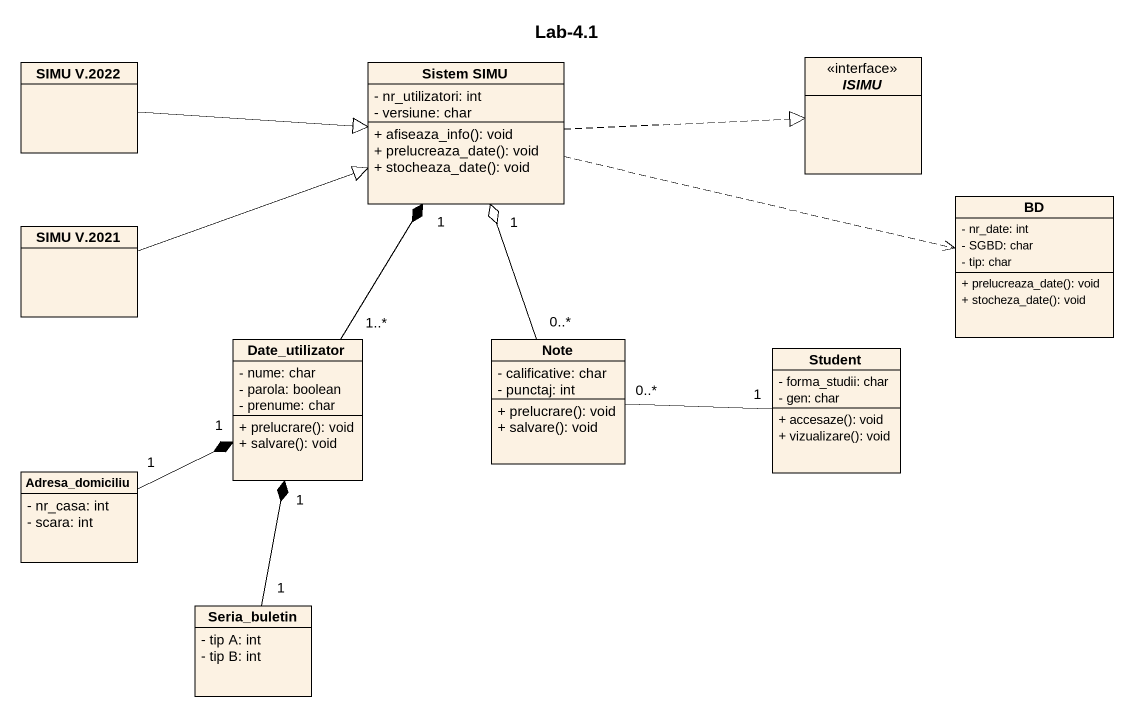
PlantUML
@startuml
title Lab-4.1
hide circle
hide empty members
skinparam classAttributeIconSize 0
class "SIMU V.2022" as SIMU_V_2022
class "Sistem SIMU" as Sistem_SIMU {
  - nr_utilizatori: int
  - versiune: char
  + afiseaza_info(): void
  + prelucreaza_date(): void
  + stocheaza_date(): void
}
interface ISIMU
class BD {
  - nr_date: int
  - SGBD: char
  - tip: char
  + prelucreaza_date(): void
  + stocheza_date(): void
}
class "SIMU V.2021" as SIMU_V_2021
class Date_utilizator {
  - nume: char
  - parola: boolean
  - prenume: char
  + prelucrare(): void
  + salvare(): void
}
class "Note" as Note_ {
  - calificative: char
  - punctaj: int
  + prelucrare(): void
  + salvare(): void
}
class Student {
  - forma_studii: char
  - gen: char
  + accesaze(): void
  + vizualizare(): void
}
class Adresa_domiciliu {
  - nr_casa: int
  - scara: int
}
class Seria_buletin {
  - tip A: int
  - tip B: int
}
SIMU_V_2022 -right-|> Sistem_SIMU
Sistem_SIMU .right.|> ISIMU
Sistem_SIMU .right.> BD
SIMU_V_2021 -right-|> Sistem_SIMU
Date_utilizator "1..*" -up-* "1" Sistem_SIMU
Note_ "0..*" -up-o "1" Sistem_SIMU
Note_ "0..*" -right- "1" Student
Adresa_domiciliu "1" -right-* "1" Date_utilizator
Seria_buletin "1" -up-* "1" Date_utilizator
@enduml
